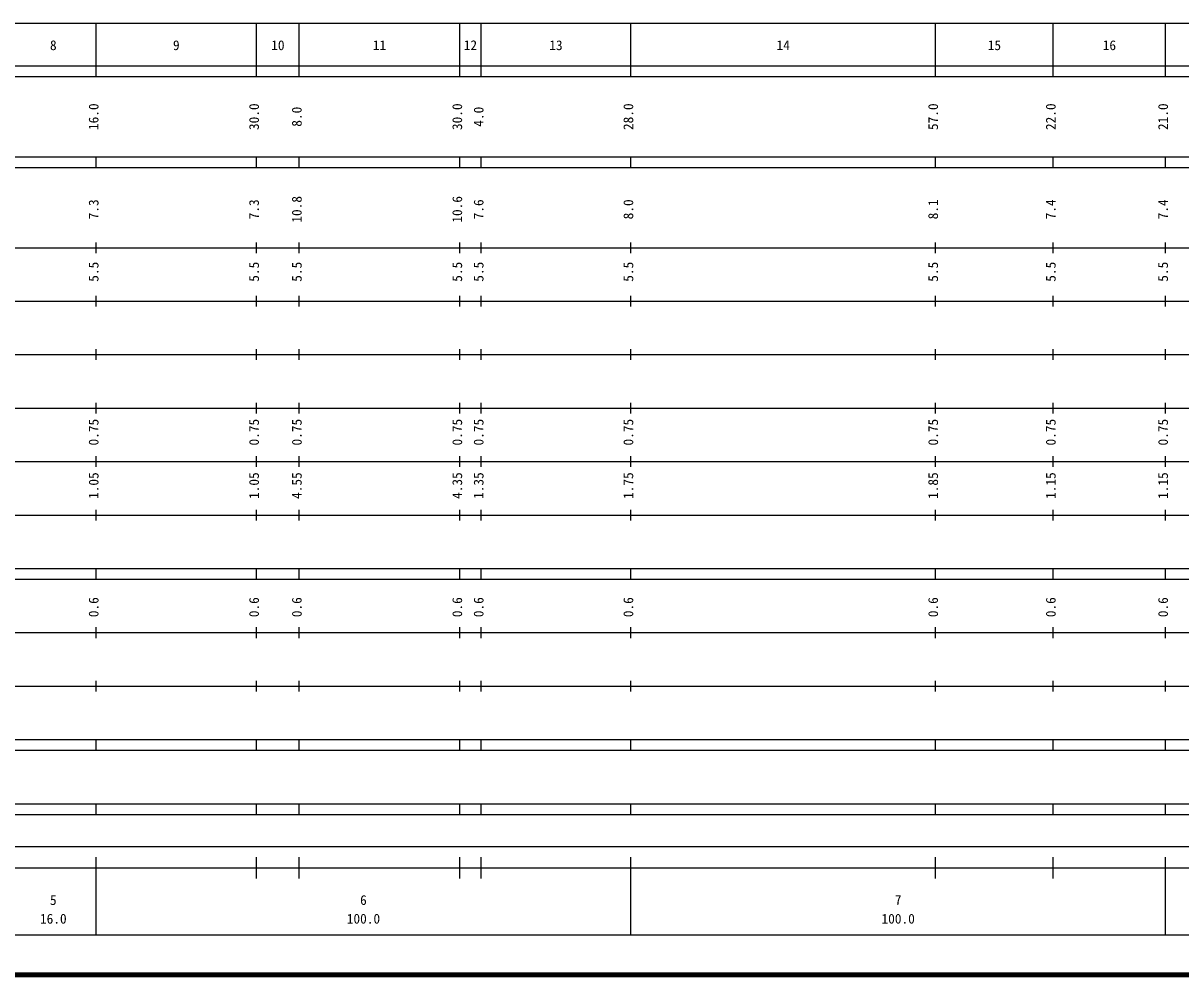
# Model space of a CAD drawing. Units: millimetres on the paper, enlarged 1000 times. Extents: x 40000 to 680000, y 20000 to 380000.
# Drawn here: x 254362 to 470863, y 20000 to 198000 of the extents above; entities that cross this region are included whole.
import ezdxf
from ezdxf.enums import TextEntityAlignment as Align

# ---------------------------------------------------------------- set-up
doc = ezdxf.new("R2010")
doc.units = ezdxf.units.MM
doc.header["$LTSCALE"] = 1000
doc.layers.add('M-TTL', color=2, linetype='Continuous', lineweight=140)
doc.layers.add('M-TTL-BAND', color=7, linetype='Continuous', lineweight=25)
doc.styles.add('ＭＳ ゴシック', font='')
doc.styles.get('ＭＳ ゴシック').set_extended_font_data('MS Gothic')

msp = doc.modelspace()

# ---------------------------------------------------------------- linework, layer by layer
at = {"layer": 'M-TTL'}
msp.add_line((40000, 20000), (680000, 20000), dxfattribs=at)
at = {"layer": 'M-TTL-BAND'}
for p, q in [((68000, 198000), (579000, 198000)), ((268000, 188000), (268000, 198000)), ((298000, 188000), (298000, 198000)), ((306000, 188000), (306000, 198000)), ((336000, 188000), (336000, 198000)), ((340000, 188000), (340000, 198000)), ((368000, 188000), (368000, 198000)), ((425000, 188000), (425000, 198000)), ((447000, 188000), (447000, 198000)), ((468000, 188000), (468000, 198000)), ((40000, 190000), (579000, 190000)), ((40000, 188000), (579000, 188000)), ((40000, 173000), (579000, 173000)), ((268000, 171000), (268000, 173000)), ((298000, 171000), (298000, 173000)), ((306000, 171000), (306000, 173000)), ((336000, 171000), (336000, 173000)), ((340000, 171000), (340000, 173000)), ((368000, 171000), (368000, 173000)), ((425000, 171000), (425000, 173000)), ((447000, 171000), (447000, 173000)), ((468000, 171000), (468000, 173000)), ((40000, 171000), (579000, 171000)), ((40000, 156000), (579000, 156000)), ((268000, 155000), (268000, 157000)), ((298000, 155000), (298000, 157000)), ((306000, 155000), (306000, 157000)), ((336000, 155000), (336000, 157000)), ((340000, 155000), (340000, 157000)), ((368000, 155000), (368000, 157000)), ((425000, 155000), (425000, 157000)), ((447000, 155000), (447000, 157000)), ((468000, 155000), (468000, 157000)), ((46000, 146000), (579000, 146000)), ((268000, 145000), (268000, 147000)), ((298000, 145000), (298000, 147000)), ((306000, 145000), (306000, 147000)), ((336000, 145000), (336000, 147000)), ((340000, 145000), (340000, 147000)), ((368000, 145000), (368000, 147000)), ((425000, 145000), (425000, 147000)), ((447000, 145000), (447000, 147000)), ((468000, 145000), (468000, 147000)), ((268000, 135000), (268000, 137000)), ((298000, 135000), (298000, 137000)), ((306000, 135000), (306000, 137000)), ((336000, 135000), (336000, 137000)), ((340000, 135000), (340000, 137000)), ((368000, 135000), (368000, 137000)), ((425000, 135000), (425000, 137000)), ((447000, 135000), (447000, 137000)), ((468000, 135000), (468000, 137000)), ((52000, 136000), (579000, 136000)), ((46000, 126000), (579000, 126000)), ((268000, 125000), (268000, 127000)), ((298000, 125000), (298000, 127000)), ((306000, 125000), (306000, 127000)), ((336000, 125000), (336000, 127000)), ((340000, 125000), (340000, 127000)), ((368000, 125000), (368000, 127000)), ((425000, 125000), (425000, 127000)), ((447000, 125000), (447000, 127000)), ((468000, 125000), (468000, 127000)), ((268000, 115000), (268000, 117000)), ((298000, 115000), (298000, 117000)), ((306000, 115000), (306000, 117000)), ((336000, 115000), (336000, 117000)), ((340000, 115000), (340000, 117000)), ((368000, 115000), (368000, 117000)), ((425000, 115000), (425000, 117000)), ((447000, 115000), (447000, 117000)), ((468000, 115000), (468000, 117000)), ((52000, 116000), (579000, 116000)), ((268000, 105000), (268000, 107000)), ((298000, 105000), (298000, 107000)), ((306000, 105000), (306000, 107000)), ((336000, 105000), (336000, 107000)), ((340000, 105000), (340000, 107000)), ((368000, 105000), (368000, 107000)), ((425000, 105000), (425000, 107000)), ((447000, 105000), (447000, 107000)), ((468000, 105000), (468000, 107000)), ((46000, 106000), (579000, 106000)), ((40000, 96000), (579000, 96000)), ((268000, 94000), (268000, 96000)), ((298000, 94000), (298000, 96000)), ((306000, 94000), (306000, 96000)), ((336000, 94000), (336000, 96000)), ((340000, 94000), (340000, 96000)), ((368000, 94000), (368000, 96000)), ((425000, 94000), (425000, 96000)), ((447000, 94000), (447000, 96000)), ((468000, 94000), (468000, 96000)), ((40000, 94000), (579000, 94000)), ((268000, 83000), (268000, 85000)), ((298000, 83000), (298000, 85000)), ((306000, 83000), (306000, 85000)), ((336000, 83000), (336000, 85000)), ((340000, 83000), (340000, 85000)), ((368000, 83000), (368000, 85000)), ((425000, 83000), (425000, 85000)), ((447000, 83000), (447000, 85000)), ((468000, 83000), (468000, 85000)), ((49000, 84000), (579000, 84000)), ((40000, 74000), (579000, 74000)), ((268000, 73000), (268000, 75000)), ((298000, 73000), (298000, 75000)), ((306000, 73000), (306000, 75000)), ((336000, 73000), (336000, 75000)), ((340000, 73000), (340000, 75000)), ((368000, 73000), (368000, 75000)), ((425000, 73000), (425000, 75000)), ((447000, 73000), (447000, 75000)), ((468000, 73000), (468000, 75000)), ((40000, 64000), (579000, 64000)), ((268000, 62000), (268000, 64000)), ((298000, 62000), (298000, 64000)), ((306000, 62000), (306000, 64000)), ((336000, 62000), (336000, 64000)), ((340000, 62000), (340000, 64000)), ((368000, 62000), (368000, 64000)), ((425000, 62000), (425000, 64000)), ((447000, 62000), (447000, 64000)), ((468000, 62000), (468000, 64000)), ((40000, 62000), (579000, 62000)), ((40000, 52000), (579000, 52000)), ((268000, 50000), (268000, 52000)), ((298000, 50000), (298000, 52000)), ((306000, 50000), (306000, 52000)), ((336000, 50000), (336000, 52000)), ((340000, 50000), (340000, 52000)), ((368000, 50000), (368000, 52000)), ((425000, 50000), (425000, 52000)), ((447000, 50000), (447000, 52000)), ((468000, 50000), (468000, 52000)), ((40000, 50000), (579000, 50000)), ((71000, 44000), (565000, 44000)), ((268000, 27500), (268000, 42000)), ((298000, 38000), (298000, 42000)), ((306000, 38000), (306000, 42000)), ((336000, 38000), (336000, 42000)), ((340000, 38000), (340000, 42000)), ((368000, 27500), (368000, 42000)), ((425000, 38000), (425000, 42000)), ((447000, 38000), (447000, 42000)), ((468000, 27500), (468000, 42000)), ((40000, 40000), (579000, 40000)), ((68000, 27500), (579000, 27500))]:
    msp.add_line(p, q, dxfattribs=at)

# ---------------------------------------------------------------- texts
at = {"layer": 'M-TTL-BAND', "style": 'ＭＳ ゴシック'}
for s, p in [('8', (260000, 192405)), ('9', (283000, 192405)), ('10', (302000, 192405)), ('11', (321000, 192405)), ('12', (338000, 192405)), ('13', (354000, 192405)), ('14', (396500, 192405)), ('15', (436000, 192405)), ('16', (457500, 192405)), ('5', (260000, 32523)), ('6', (318000, 32523)), ('7', (418000, 32523)), ('16.0', (260000, 29033)), ('100.0', (318000, 29033)), ('100.0', (418000, 29033))]:
    msp.add_text(s, height=1833, dxfattribs=at).set_placement(p, align=Align.BOTTOM_CENTER)
for s, p in [('16.0', (269000, 180500)), ('30.0', (299000, 180500)), ('8.0', (307000, 180500)), ('30.0', (337000, 180500)), ('4.0', (341000, 180500)), ('28.0', (369000, 180500)), ('57.0', (426000, 180500)), ('22.0', (448000, 180500)), ('21.0', (469000, 180500)), ('7.3', (269000, 163174)), ('7.3', (299000, 163174)), ('10.8', (307000, 163174)), ('10.6', (337000, 163174)), ('7.6', (341000, 163174)), ('8.0', (369000, 163174)), ('8.1', (426000, 163174)), ('7.4', (448000, 163174)), ('7.4', (469000, 163174)), ('5.5', (269000, 151500)), ('5.5', (299000, 151500)), ('5.5', (307000, 151500)), ('5.5', (337000, 151500)), ('5.5', (341000, 151500)), ('5.5', (369000, 151500)), ('5.5', (426000, 151500)), ('5.5', (448000, 151500)), ('5.5', (469000, 151500)), ('0.75', (269000, 121500)), ('0.75', (299000, 121500)), ('0.75', (307000, 121500)), ('0.75', (337000, 121500)), ('0.75', (341000, 121500)), ('0.75', (369000, 121500)), ('0.75', (426000, 121500)), ('0.75', (448000, 121500)), ('0.75', (469000, 121500)), ('1.05', (269000, 111500)), ('1.05', (299000, 111500)), ('4.55', (307000, 111500)), ('4.35', (337000, 111500)), ('1.35', (341000, 111500)), ('1.75', (369000, 111500)), ('1.85', (426000, 111500)), ('1.15', (448000, 111500)), ('1.15', (469000, 111500)), ('0.6', (269000, 88764)), ('0.6', (299000, 88764)), ('0.6', (307000, 88764)), ('0.6', (337000, 88764)), ('0.6', (341000, 88764)), ('0.6', (369000, 88764)), ('0.6', (426000, 88764)), ('0.6', (448000, 88764)), ('0.6', (469000, 88764))]:
    msp.add_text(s, height=1833, rotation=90, dxfattribs=at).set_placement(p, align=Align.BOTTOM_CENTER)

doc.saveas('drawing.dxf')
